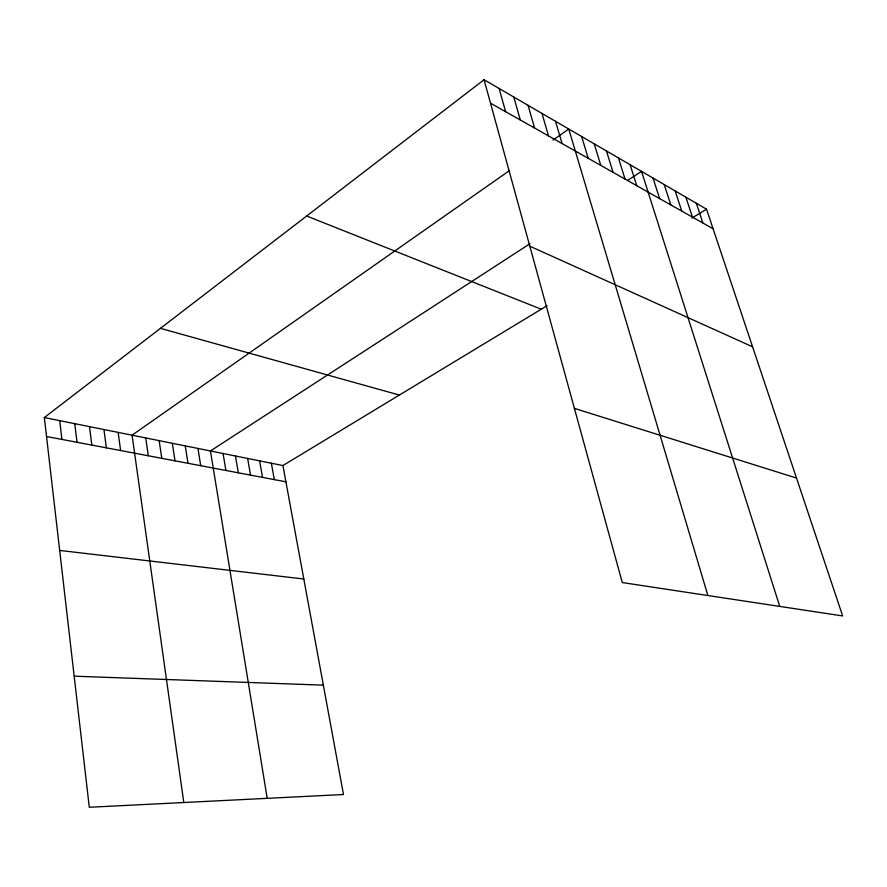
<?xml version="1.0" encoding="UTF-8"?>
<svg xmlns="http://www.w3.org/2000/svg" width="887" height="887" viewBox="0 0 887 887"><rect width="100%" height="100%" fill="white"/><g stroke="black" fill="none" stroke-linecap="round" stroke-linejoin="round"><path stroke-width="1.33" d="M44.35 417.544L282.909 465.542L343.491 794.508L89.288 807.27L44.35 417.544L484.058 79.73L706.54 209.199L842.65 615.944L622.286 582.559L484.058 79.73M509.171 170.792L132.063 435.195L183.797 802.524M552.978 140.079L568.755 129.014L707.881 595.532M530.071 243.659L210.441 450.962L267.209 798.333M627.597 180.405L641.545 171.368L779.751 606.409M282.909 465.542L547.102 305.671M691.938 218.036L706.54 209.199M74.164 676.182L323.356 685.152M59.673 550.428L303.809 579.011M46.534 436.515L285.913 481.818M160.436 328.356L399.383 395.059M574.41 408.386L796.515 478.06M306.669 216.018L541.258 309.208M529.816 246.176L752.586 346.806M490.511 103.18L713.093 228.768M696.328 203.245L702.881 223.003M685.873 197.169L692.448 217.115M675.173 190.938L681.759 211.084M664.23 184.574L670.816 204.908M653.02 178.043L659.606 198.588M630.125 164.727L636.722 185.671M618.439 157.93L625.036 179.085M606.475 150.967L613.061 172.322M594.212 143.827L600.798 165.403M581.639 136.509L588.214 158.307M555.539 121.319L562.092 143.572M541.99 113.436L548.521 135.911M528.075 105.342L534.595 128.05M513.795 97.027L520.292 119.978M499.126 88.489L505.601 111.695M271.367 463.214L274.327 479.623M259.603 460.852L262.541 477.394M247.639 458.446L250.544 475.122M235.465 455.996L238.337 472.815M223.069 453.501L225.897 470.454M197.967 448.445L200.717 465.697M185.261 445.895L187.977 463.28M172.322 443.289L174.994 460.819M159.15 440.639L161.778 458.324M145.734 437.945L148.317 455.774M118.137 432.39L120.621 450.529M103.945 429.541L106.373 447.835M89.476 426.625L91.849 445.086M74.73 423.653L77.036 442.28M59.684 420.638L61.935 439.431"/></g></svg>
